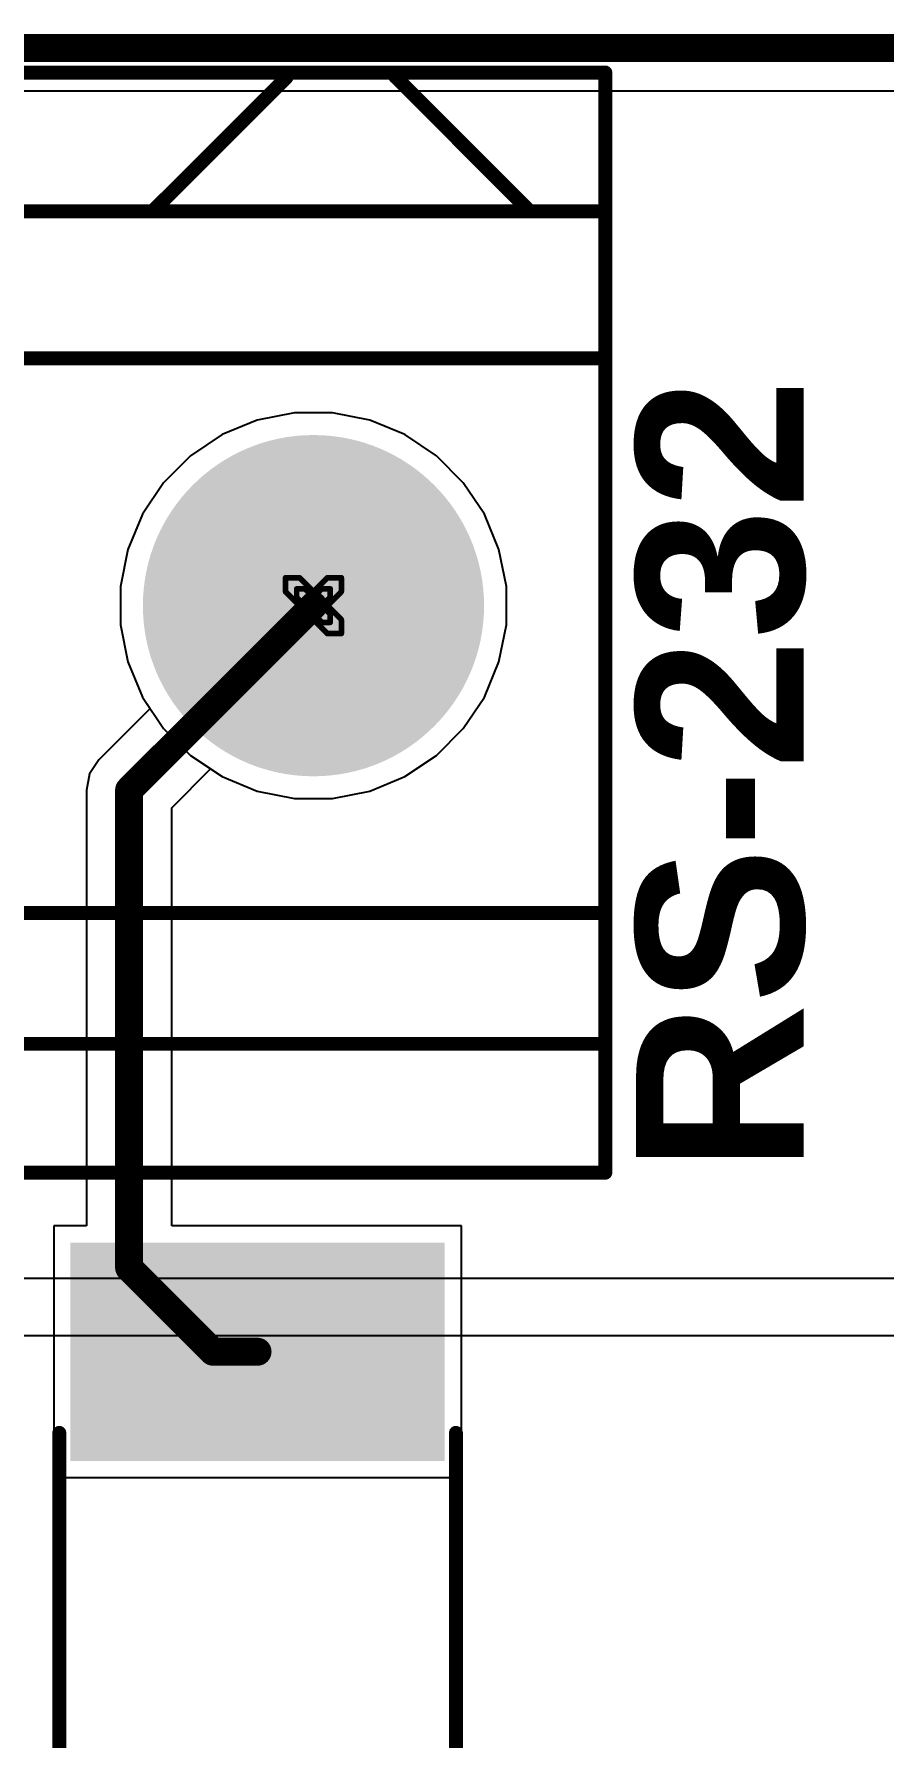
# Model space of a CAD drawing. Header units: inches. Extents: x 0 to 5401, y 0 to 5414.
# Drawn here: x 18.9 to 26.62, y 101.64 to 117.13 of the extents above; entities that cross this region are included whole.
import ezdxf

# ---------------------------------------------------------------- set-up
doc = ezdxf.new("R2010")
doc.units = ezdxf.units.IN
for name, color, linetype in [('Board Outline', 216, 'Continuous'), ('Bottom Layer', 5, 'Continuous'), ('Bottom Solder', 6, 'Continuous'), ('Drill Drawing', 1, 'Continuous'), ('Layer 1', 16, 'Continuous'), ('Layer 2', 76, 'Continuous'), ('Multi-Layer', 9, 'Continuous'), ('Pad Holes', 156, 'Continuous'), ('Top Layer', 1, 'Continuous'), ('Top Overlay', 2, 'Continuous'), ('Top Paste', 8, 'Continuous'), ('Top Solder', 216, 'Continuous')]:
    doc.layers.add(name, color=color, linetype=linetype)
doc.styles.add('Arial_Bold', font='', dxfattribs={"height": 0.2})
doc.styles.get('Arial_Bold').set_extended_font_data('Arial', bold=True)

# ---------------------------------------------------------------- blocks, each defined once
blk = doc.blocks.new('DB128L_5_08_3P_BK_S_186')
at = {"layer": 'Bottom Layer'}
h = blk.add_hatch(color=5, dxfattribs=at)
edge = h.paths.add_edge_path()
edge.add_arc((-5.08, 0), 1.5, 0, 360)
h = blk.add_hatch(color=5, dxfattribs=at)
edge = h.paths.add_edge_path()
edge.add_arc((0, 0), 1.5, 0, 360)
h = blk.add_hatch(color=5, dxfattribs=at)
edge = h.paths.add_edge_path()
edge.add_arc((5.08, 0), 1.5, 0, 360)
at = {"layer": 'Bottom Solder'}
h = blk.add_hatch(color=6, dxfattribs=at)
edge = h.paths.add_edge_path()
edge.add_arc((-5.08, 0), 1.551, 0, 360)
h = blk.add_hatch(color=6, dxfattribs=at)
edge = h.paths.add_edge_path()
edge.add_arc((0, 0), 1.551, 0, 360)
h = blk.add_hatch(color=6, dxfattribs=at)
edge = h.paths.add_edge_path()
edge.add_arc((5.08, 0), 1.551, 0, 360)
at = {"layer": 'Layer 1'}
h = blk.add_hatch(color=16, dxfattribs=at)
edge = h.paths.add_edge_path()
edge.add_arc((-5.08, 0), 1.5, 0, 360)
h = blk.add_hatch(color=16, dxfattribs=at)
edge = h.paths.add_edge_path()
edge.add_arc((0, 0), 1.5, 0, 360)
h = blk.add_hatch(color=16, dxfattribs=at)
edge = h.paths.add_edge_path()
edge.add_arc((5.08, 0), 1.5, 0, 360)
at = {"layer": 'Layer 2'}
h = blk.add_hatch(color=76, dxfattribs=at)
edge = h.paths.add_edge_path()
edge.add_arc((-5.08, 0), 1.5, 0, 360)
h = blk.add_hatch(color=76, dxfattribs=at)
edge = h.paths.add_edge_path()
edge.add_arc((0, 0), 1.5, 0, 360)
h = blk.add_hatch(color=76, dxfattribs=at)
edge = h.paths.add_edge_path()
edge.add_arc((5.08, 0), 1.5, 0, 360)
at = {"layer": 'Multi-Layer'}
h = blk.add_hatch(color=9, dxfattribs=at)
edge = h.paths.add_edge_path()
edge.add_arc((-5.08, 0), 1.5, 0, 360)
h = blk.add_hatch(color=9, dxfattribs=at)
edge = h.paths.add_edge_path()
edge.add_arc((0, 0), 1.5, 0, 360)
h = blk.add_hatch(color=9, dxfattribs=at)
edge = h.paths.add_edge_path()
edge.add_arc((5.08, 0), 1.5, 0, 360)
at = {"layer": 'Pad Holes'}
h = blk.add_hatch(color=7, dxfattribs=at)
edge = h.paths.add_edge_path()
edge.add_arc((-5.08, 0), 0.8, 0, 360)
h = blk.add_hatch(color=7, dxfattribs=at)
edge = h.paths.add_edge_path()
edge.add_arc((0, 0), 0.8, 0, 360)
h = blk.add_hatch(color=7, dxfattribs=at)
edge = h.paths.add_edge_path()
edge.add_arc((5.08, 0), 0.8, 0, 360)
at = {"layer": 'Top Layer'}
h = blk.add_hatch(color=1, dxfattribs=at)
edge = h.paths.add_edge_path()
edge.add_arc((-5.08, 0), 1.5, 0, 360)
h = blk.add_hatch(color=1, dxfattribs=at)
edge = h.paths.add_edge_path()
edge.add_arc((0, 0), 1.5, 0, 360)
h = blk.add_hatch(color=1, dxfattribs=at)
edge = h.paths.add_edge_path()
edge.add_arc((5.08, 0), 1.5, 0, 360)
at = {"layer": 'Top Solder'}
h = blk.add_hatch(color=216, dxfattribs=at)
edge = h.paths.add_edge_path()
edge.add_arc((-5.08, 0), 1.551, 0, 360)
h = blk.add_hatch(color=216, dxfattribs=at)
edge = h.paths.add_edge_path()
edge.add_arc((0, 0), 1.551, 0, 360)
h = blk.add_hatch(color=216, dxfattribs=at)
edge = h.paths.add_edge_path()
edge.add_arc((5.08, 0), 1.551, 0, 360)
at = {"layer": 'Top Overlay'}
for points in [[(-7.733, -4.846, 0.127, 0.127, 0), (-7.733, 5.154, 0.127, 0.127, 0)], [(7.327, 5.154, 0.127, 0.127, 0), (-7.733, 5.154, 0.127, 0.127, 0)], [(0.465, 5.154, 0.127, 0.127, 0), (-0.78, 5.154, 0.127, 0.127, 0)], [(7.327, 5.154, 0.127, 0.127, 0), (7.327, -4.846, 0.127, 0.127, 0)], [(8.22, 4.446, 0.127, 0.127, 0), (7.325, 4.446, 0.127, 0.127, 0)], [(8.22, 4.446, 0.127, 0.127, 0), (8.22, 3.257, 0.127, 0.127, 0)], [(7.327, 3.983, 0.127, 0.127, 0), (-7.733, 3.983, 0.127, 0.127, 0)], [(8.22, 3.257, 0.127, 0.127, 0), (7.325, 3.257, 0.127, 0.127, 0)], [(7.327, 2.794, 0.127, 0.127, 0), (-7.733, 2.794, 0.127, 0.127, 0)], [(-7.699, -2.249, 0.127, 0.127, 0), (-7.733, -2.215, 0.127, 0.127, 0)], [(7.327, -2.249, 0.127, 0.127, 0), (-7.699, -2.249, 0.127, 0.127, 0)], [(8.22, -3.174, 0.127, 0.127, 0), (7.325, -3.174, 0.127, 0.127, 0)], [(8.22, -3.174, 0.127, 0.127, 0), (8.22, -4.318, 0.127, 0.127, 0)], [(7.274, -3.584, 0.127, 0.127, 0), (-7.656, -3.584, 0.127, 0.127, 0)], [(-7.02, -3.584, 0.127, 0.127, 0), (-7.02, -3.612, 0.127, 0.127, 0)], [(-5.826, -4.806, 0.127, 0.127, 0), (-7.02, -3.612, 0.127, 0.127, 0)], [(-3.616, -3.584, 0.127, 0.127, 0), (-4.836, -4.803, 0.127, 0.127, 0)], [(-2.146, -3.584, 0.127, 0.127, 0), (-2.27, -3.584, 0.127, 0.127, 0)], [(-0.924, -4.806, 0.127, 0.127, 0), (-2.146, -3.584, 0.127, 0.127, 0)], [(1.444, -3.584, 0.127, 0.127, 0), (0.321, -4.708, 0.127, 0.127, 0)], [(4.209, -4.806, 0.127, 0.127, 0), (2.988, -3.584, 0.127, 0.127, 0)], [(6.671, -3.612, 0.127, 0.127, 0), (5.477, -4.806, 0.127, 0.127, 0)], [(6.671, -3.584, 0.127, 0.127, 0), (6.671, -3.612, 0.127, 0.127, 0)], [(8.22, -4.318, 0.127, 0.127, 0), (7.325, -4.318, 0.127, 0.127, 0)], [(0.321, -4.708, 0.127, 0.127, 0), (0.321, -4.806, 0.127, 0.127, 0)], [(7.297, -4.846, 0.127, 0.127, 0), (-7.703, -4.846, 0.127, 0.127, 0)], [(-4.836, -4.803, 0.127, 0.127, 0), (-4.836, -4.806, 0.127, 0.127, 0)], [(4.308, -4.806, 0.127, 0.127, 0), (4.209, -4.806, 0.127, 0.127, 0)]]:
    blk.add_lwpolyline(points, format="xyseb", dxfattribs=at)
for points in [[(-7.765, 5.154, 0.0635, 0.0635, 1), (-7.701, 5.154, 0.0635, 0.0635, 1)], [(-7.765, 5.154, 0.0635, 0.0635, 1), (-7.701, 5.154, 0.0635, 0.0635, 1)], [(-0.811, 5.154, 0.0635, 0.0635, 1), (-0.748, 5.154, 0.0635, 0.0635, 1)], [(0.433, 5.154, 0.0635, 0.0635, 1), (0.497, 5.154, 0.0635, 0.0635, 1)], [(7.295, 5.154, 0.0635, 0.0635, 1), (7.359, 5.154, 0.0635, 0.0635, 1)], [(7.295, 5.154, 0.0635, 0.0635, 1), (7.359, 5.154, 0.0635, 0.0635, 1)], [(7.293, 4.446, 0.0635, 0.0635, 1), (7.357, 4.446, 0.0635, 0.0635, 1)], [(8.188, 4.446, 0.0635, 0.0635, 1), (8.252, 4.446, 0.0635, 0.0635, 1)], [(8.188, 4.446, 0.0635, 0.0635, 1), (8.252, 4.446, 0.0635, 0.0635, 1)], [(-7.765, 3.983, 0.0635, 0.0635, 1), (-7.701, 3.983, 0.0635, 0.0635, 1)], [(7.295, 3.983, 0.0635, 0.0635, 1), (7.359, 3.983, 0.0635, 0.0635, 1)], [(7.293, 3.257, 0.0635, 0.0635, 1), (7.357, 3.257, 0.0635, 0.0635, 1)], [(8.188, 3.257, 0.0635, 0.0635, 1), (8.252, 3.257, 0.0635, 0.0635, 1)], [(8.188, 3.257, 0.0635, 0.0635, 1), (8.252, 3.257, 0.0635, 0.0635, 1)], [(-7.765, 2.794, 0.0635, 0.0635, 1), (-7.701, 2.794, 0.0635, 0.0635, 1)], [(7.295, 2.794, 0.0635, 0.0635, 1), (7.359, 2.794, 0.0635, 0.0635, 1)], [(-7.765, -2.215, 0.0635, 0.0635, 1), (-7.701, -2.215, 0.0635, 0.0635, 1)], [(-7.731, -2.249, 0.0635, 0.0635, 1), (-7.668, -2.249, 0.0635, 0.0635, 1)], [(-7.731, -2.249, 0.0635, 0.0635, 1), (-7.668, -2.249, 0.0635, 0.0635, 1)], [(7.295, -2.249, 0.0635, 0.0635, 1), (7.359, -2.249, 0.0635, 0.0635, 1)], [(7.293, -3.174, 0.0635, 0.0635, 1), (7.357, -3.174, 0.0635, 0.0635, 1)], [(8.188, -3.174, 0.0635, 0.0635, 1), (8.252, -3.174, 0.0635, 0.0635, 1)], [(8.188, -3.174, 0.0635, 0.0635, 1), (8.252, -3.174, 0.0635, 0.0635, 1)], [(-7.688, -3.584, 0.0635, 0.0635, 1), (-7.624, -3.584, 0.0635, 0.0635, 1)], [(-7.052, -3.584, 0.0635, 0.0635, 1), (-6.988, -3.584, 0.0635, 0.0635, 1)], [(-7.052, -3.612, 0.0635, 0.0635, 1), (-6.988, -3.612, 0.0635, 0.0635, 1)], [(-7.052, -3.612, 0.0635, 0.0635, 1), (-6.988, -3.612, 0.0635, 0.0635, 1)], [(-3.648, -3.584, 0.0635, 0.0635, 1), (-3.585, -3.584, 0.0635, 0.0635, 1)], [(-2.302, -3.584, 0.0635, 0.0635, 1), (-2.238, -3.584, 0.0635, 0.0635, 1)], [(-2.178, -3.584, 0.0635, 0.0635, 1), (-2.114, -3.584, 0.0635, 0.0635, 1)], [(-2.178, -3.584, 0.0635, 0.0635, 1), (-2.114, -3.584, 0.0635, 0.0635, 1)], [(1.412, -3.584, 0.0635, 0.0635, 1), (1.476, -3.584, 0.0635, 0.0635, 1)], [(2.956, -3.584, 0.0635, 0.0635, 1), (3.019, -3.584, 0.0635, 0.0635, 1)], [(6.639, -3.584, 0.0635, 0.0635, 1), (6.702, -3.584, 0.0635, 0.0635, 1)], [(6.639, -3.612, 0.0635, 0.0635, 1), (6.702, -3.612, 0.0635, 0.0635, 1)], [(6.639, -3.612, 0.0635, 0.0635, 1), (6.702, -3.612, 0.0635, 0.0635, 1)], [(7.242, -3.584, 0.0635, 0.0635, 1), (7.306, -3.584, 0.0635, 0.0635, 1)], [(7.293, -4.318, 0.0635, 0.0635, 1), (7.357, -4.318, 0.0635, 0.0635, 1)], [(8.188, -4.318, 0.0635, 0.0635, 1), (8.252, -4.318, 0.0635, 0.0635, 1)], [(8.188, -4.318, 0.0635, 0.0635, 1), (8.252, -4.318, 0.0635, 0.0635, 1)], [(0.289, -4.708, 0.0635, 0.0635, 1), (0.352, -4.708, 0.0635, 0.0635, 1)], [(0.289, -4.708, 0.0635, 0.0635, 1), (0.352, -4.708, 0.0635, 0.0635, 1)], [(-7.765, -4.846, 0.0635, 0.0635, 1), (-7.701, -4.846, 0.0635, 0.0635, 1)], [(-7.735, -4.846, 0.0635, 0.0635, 1), (-7.671, -4.846, 0.0635, 0.0635, 1)], [(-5.858, -4.806, 0.0635, 0.0635, 1), (-5.794, -4.806, 0.0635, 0.0635, 1)], [(-4.867, -4.803, 0.0635, 0.0635, 1), (-4.804, -4.803, 0.0635, 0.0635, 1)], [(-4.867, -4.803, 0.0635, 0.0635, 1), (-4.804, -4.803, 0.0635, 0.0635, 1)], [(-4.867, -4.806, 0.0635, 0.0635, 1), (-4.804, -4.806, 0.0635, 0.0635, 1)], [(-0.956, -4.806, 0.0635, 0.0635, 1), (-0.892, -4.806, 0.0635, 0.0635, 1)], [(0.289, -4.806, 0.0635, 0.0635, 1), (0.352, -4.806, 0.0635, 0.0635, 1)], [(4.178, -4.806, 0.0635, 0.0635, 1), (4.241, -4.806, 0.0635, 0.0635, 1)], [(4.178, -4.806, 0.0635, 0.0635, 1), (4.241, -4.806, 0.0635, 0.0635, 1)], [(4.277, -4.806, 0.0635, 0.0635, 1), (4.34, -4.806, 0.0635, 0.0635, 1)], [(5.445, -4.806, 0.0635, 0.0635, 1), (5.509, -4.806, 0.0635, 0.0635, 1)], [(7.265, -4.846, 0.0635, 0.0635, 1), (7.329, -4.846, 0.0635, 0.0635, 1)], [(7.295, -4.846, 0.0635, 0.0635, 1), (7.359, -4.846, 0.0635, 0.0635, 1)]]:
    blk.add_lwpolyline(points, format="xyseb", close=True, dxfattribs=at)
blk = doc.blocks.new('F____1812__206')
at = {"layer": 'Top Layer'}
for points in [[(-3.38, 1.6), (-1.6, 1.6), (-1.6, -1.6), (-3.38, -1.6)], [(1.6, 1.6), (3.38, 1.6), (3.38, -1.6), (1.6, -1.6)]]:
    blk.add_hatch(color=1, dxfattribs=at).paths.add_polyline_path(points)
at = {"layer": 'Top Paste'}
for points in [[(-3.38, 1.6), (-1.6, 1.6), (-1.6, -1.6), (-3.38, -1.6)], [(1.6, 1.6), (3.38, 1.6), (3.38, -1.6), (1.6, -1.6)]]:
    blk.add_hatch(color=8, dxfattribs=at).paths.add_polyline_path(points)
at = {"layer": 'Top Solder'}
for points in [[(-3.482, 1.702), (-1.498, 1.702), (-1.498, -1.702), (-3.482, -1.702)], [(1.498, 1.702), (3.482, 1.702), (3.482, -1.702), (1.498, -1.702)]]:
    blk.add_hatch(color=216, dxfattribs=at).paths.add_polyline_path(points)
at = {"layer": 'Top Overlay'}
for points in [[(1.854, 1.803, 0.127, 0.127, 0), (-1.753, 1.803, 0.127, 0.127, 0)], [(1.854, -1.803, 0.127, 0.127, 0), (-1.753, -1.803, 0.127, 0.127, 0)]]:
    blk.add_lwpolyline(points, format="xyseb", dxfattribs=at)
for points in [[(-1.784, 1.803, 0.0635, 0.0635, 1), (-1.721, 1.803, 0.0635, 0.0635, 1)], [(1.822, 1.803, 0.0635, 0.0635, 1), (1.886, 1.803, 0.0635, 0.0635, 1)], [(-1.784, -1.803, 0.0635, 0.0635, 1), (-1.721, -1.803, 0.0635, 0.0635, 1)], [(1.822, -1.803, 0.0635, 0.0635, 1), (1.886, -1.803, 0.0635, 0.0635, 1)]]:
    blk.add_lwpolyline(points, format="xyseb", close=True, dxfattribs=at)

msp = doc.modelspace()

# ---------------------------------------------------------------- linework, layer by layer
at = {"layer": 'Board Outline'}
msp.add_lwpolyline([(0, 117, 0.254, 0.254, 0), (150, 117, 0.254, 0.254, 0)], format="xyseb", dxfattribs=at)
at = {"layer": 'Bottom Layer'}
for p, q in [((4.517, 116.612), (94.856, 116.612)), ((20.926, 113.618), (20.607, 113.486)), ((21.265, 113.685), (20.926, 113.618)), ((21.61, 113.685), (21.265, 113.685)), ((21.949, 113.618), (21.61, 113.685)), ((22.268, 113.486), (21.949, 113.618)), ((20.607, 113.486), (20.32, 113.294)), ((22.556, 113.294), (22.268, 113.486)), ((20.32, 113.294), (20.075, 113.049)), ((22.8, 113.049), (22.556, 113.294)), ((20.075, 113.049), (19.883, 112.762)), ((22.992, 112.762), (22.8, 113.049)), ((19.883, 112.762), (19.751, 112.443)), ((23.124, 112.443), (22.992, 112.762)), ((19.751, 112.443), (19.684, 112.104)), ((23.192, 112.104), (23.124, 112.443)), ((19.684, 112.104), (19.684, 111.758)), ((23.192, 111.758), (23.192, 112.104)), ((19.684, 111.758), (19.751, 111.42)), ((23.124, 111.42), (23.192, 111.758)), ((19.751, 111.42), (19.883, 111.1)), ((22.992, 111.1), (23.124, 111.42)), ((19.883, 111.1), (20.075, 110.813)), ((22.8, 110.813), (22.992, 111.1)), ((20.075, 110.813), (20.32, 110.569)), ((22.556, 110.569), (22.8, 110.813)), ((20.32, 110.569), (20.607, 110.377)), ((22.268, 110.377), (22.556, 110.569)), ((20.607, 110.377), (20.926, 110.245)), ((21.949, 110.245), (22.268, 110.377)), ((20.926, 110.245), (21.265, 110.177)), ((21.265, 110.177), (21.61, 110.177)), ((21.61, 110.177), (21.949, 110.245))]:
    msp.add_line(p, q, dxfattribs=at)
at = {"layer": 'Drill Drawing'}
for points in [[(21.184, 112.058, 0.0508, 0.0508, 0), (21.184, 112.185, 0.0508, 0.0508, 0)], [(21.184, 112.185, 0.0508, 0.0508, 0), (21.311, 112.185, 0.0508, 0.0508, 0)], [(21.311, 112.185, 0.0508, 0.0508, 0), (21.438, 112.058, 0.0508, 0.0508, 0)], [(21.438, 112.058, 0.0508, 0.0508, 0), (21.565, 112.185, 0.0508, 0.0508, 0)], [(21.565, 112.185, 0.0508, 0.0508, 0), (21.692, 112.185, 0.0508, 0.0508, 0)], [(21.692, 112.058, 0.0508, 0.0508, 0), (21.692, 112.185, 0.0508, 0.0508, 0)], [(21.184, 112.058, 0.0508, 0.0508, 0), (21.311, 111.931, 0.0508, 0.0508, 0)], [(21.285, 112.007, 0.0508, 0.0508, 0), (21.285, 112.084, 0.0508, 0.0508, 0)], [(21.285, 112.084, 0.0508, 0.0508, 0), (21.361, 112.084, 0.0508, 0.0508, 0)], [(21.285, 112.007, 0.0508, 0.0508, 0), (21.361, 111.931, 0.0508, 0.0508, 0)], [(21.361, 112.084, 0.0508, 0.0508, 0), (21.438, 112.007, 0.0508, 0.0508, 0)], [(21.438, 112.007, 0.0508, 0.0508, 0), (21.514, 112.084, 0.0508, 0.0508, 0)], [(21.514, 112.084, 0.0508, 0.0508, 0), (21.59, 112.084, 0.0508, 0.0508, 0)], [(21.514, 111.931, 0.0508, 0.0508, 0), (21.59, 112.007, 0.0508, 0.0508, 0)], [(21.565, 111.931, 0.0508, 0.0508, 0), (21.692, 112.058, 0.0508, 0.0508, 0)], [(21.59, 112.007, 0.0508, 0.0508, 0), (21.59, 112.084, 0.0508, 0.0508, 0)], [(21.184, 111.804, 0.0508, 0.0508, 0), (21.311, 111.931, 0.0508, 0.0508, 0)], [(21.184, 111.677, 0.0508, 0.0508, 0), (21.184, 111.804, 0.0508, 0.0508, 0)], [(21.285, 111.855, 0.0508, 0.0508, 0), (21.361, 111.931, 0.0508, 0.0508, 0)], [(21.285, 111.779, 0.0508, 0.0508, 0), (21.285, 111.855, 0.0508, 0.0508, 0)], [(21.311, 111.677, 0.0508, 0.0508, 0), (21.438, 111.804, 0.0508, 0.0508, 0)], [(21.361, 111.779, 0.0508, 0.0508, 0), (21.438, 111.855, 0.0508, 0.0508, 0)], [(21.438, 111.855, 0.0508, 0.0508, 0), (21.514, 111.779, 0.0508, 0.0508, 0)], [(21.438, 111.804, 0.0508, 0.0508, 0), (21.565, 111.677, 0.0508, 0.0508, 0)], [(21.514, 111.931, 0.0508, 0.0508, 0), (21.59, 111.855, 0.0508, 0.0508, 0)], [(21.565, 111.931, 0.0508, 0.0508, 0), (21.692, 111.804, 0.0508, 0.0508, 0)], [(21.59, 111.779, 0.0508, 0.0508, 0), (21.59, 111.855, 0.0508, 0.0508, 0)], [(21.692, 111.677, 0.0508, 0.0508, 0), (21.692, 111.804, 0.0508, 0.0508, 0)], [(21.184, 111.677, 0.0508, 0.0508, 0), (21.311, 111.677, 0.0508, 0.0508, 0)], [(21.285, 111.779, 0.0508, 0.0508, 0), (21.361, 111.779, 0.0508, 0.0508, 0)], [(21.514, 111.779, 0.0508, 0.0508, 0), (21.59, 111.779, 0.0508, 0.0508, 0)], [(21.565, 111.677, 0.0508, 0.0508, 0), (21.692, 111.677, 0.0508, 0.0508, 0)]]:
    msp.add_lwpolyline(points, format="xyseb", dxfattribs=at)
for points in [[(21.171, 112.185, 0.0254, 0.0254, 1), (21.196, 112.185, 0.0254, 0.0254, 1)], [(21.171, 112.185, 0.0254, 0.0254, 1), (21.196, 112.185, 0.0254, 0.0254, 1)], [(21.298, 112.185, 0.0254, 0.0254, 1), (21.323, 112.185, 0.0254, 0.0254, 1)], [(21.298, 112.185, 0.0254, 0.0254, 1), (21.323, 112.185, 0.0254, 0.0254, 1)], [(21.552, 112.185, 0.0254, 0.0254, 1), (21.577, 112.185, 0.0254, 0.0254, 1)], [(21.552, 112.185, 0.0254, 0.0254, 1), (21.577, 112.185, 0.0254, 0.0254, 1)], [(21.679, 112.185, 0.0254, 0.0254, 1), (21.704, 112.185, 0.0254, 0.0254, 1)], [(21.679, 112.185, 0.0254, 0.0254, 1), (21.704, 112.185, 0.0254, 0.0254, 1)], [(21.171, 112.058, 0.0254, 0.0254, 1), (21.196, 112.058, 0.0254, 0.0254, 1)], [(21.171, 112.058, 0.0254, 0.0254, 1), (21.196, 112.058, 0.0254, 0.0254, 1)], [(21.273, 112.084, 0.0254, 0.0254, 1), (21.298, 112.084, 0.0254, 0.0254, 1)], [(21.273, 112.084, 0.0254, 0.0254, 1), (21.298, 112.084, 0.0254, 0.0254, 1)], [(21.273, 112.007, 0.0254, 0.0254, 1), (21.298, 112.007, 0.0254, 0.0254, 1)], [(21.273, 112.007, 0.0254, 0.0254, 1), (21.298, 112.007, 0.0254, 0.0254, 1)], [(21.349, 112.084, 0.0254, 0.0254, 1), (21.374, 112.084, 0.0254, 0.0254, 1)], [(21.349, 112.084, 0.0254, 0.0254, 1), (21.374, 112.084, 0.0254, 0.0254, 1)], [(21.425, 112.058, 0.0254, 0.0254, 1), (21.45, 112.058, 0.0254, 0.0254, 1)], [(21.425, 112.058, 0.0254, 0.0254, 1), (21.45, 112.058, 0.0254, 0.0254, 1)], [(21.425, 112.007, 0.0254, 0.0254, 1), (21.45, 112.007, 0.0254, 0.0254, 1)], [(21.425, 112.007, 0.0254, 0.0254, 1), (21.45, 112.007, 0.0254, 0.0254, 1)], [(21.501, 112.084, 0.0254, 0.0254, 1), (21.527, 112.084, 0.0254, 0.0254, 1)], [(21.501, 112.084, 0.0254, 0.0254, 1), (21.527, 112.084, 0.0254, 0.0254, 1)], [(21.577, 112.084, 0.0254, 0.0254, 1), (21.603, 112.084, 0.0254, 0.0254, 1)], [(21.577, 112.084, 0.0254, 0.0254, 1), (21.603, 112.084, 0.0254, 0.0254, 1)], [(21.577, 112.007, 0.0254, 0.0254, 1), (21.603, 112.007, 0.0254, 0.0254, 1)], [(21.577, 112.007, 0.0254, 0.0254, 1), (21.603, 112.007, 0.0254, 0.0254, 1)], [(21.679, 112.058, 0.0254, 0.0254, 1), (21.704, 112.058, 0.0254, 0.0254, 1)], [(21.679, 112.058, 0.0254, 0.0254, 1), (21.704, 112.058, 0.0254, 0.0254, 1)], [(21.171, 111.804, 0.0254, 0.0254, 1), (21.196, 111.804, 0.0254, 0.0254, 1)], [(21.171, 111.804, 0.0254, 0.0254, 1), (21.196, 111.804, 0.0254, 0.0254, 1)], [(21.273, 111.855, 0.0254, 0.0254, 1), (21.298, 111.855, 0.0254, 0.0254, 1)], [(21.273, 111.855, 0.0254, 0.0254, 1), (21.298, 111.855, 0.0254, 0.0254, 1)], [(21.298, 111.931, 0.0254, 0.0254, 1), (21.323, 111.931, 0.0254, 0.0254, 1)], [(21.298, 111.931, 0.0254, 0.0254, 1), (21.323, 111.931, 0.0254, 0.0254, 1)], [(21.349, 111.931, 0.0254, 0.0254, 1), (21.374, 111.931, 0.0254, 0.0254, 1)], [(21.349, 111.931, 0.0254, 0.0254, 1), (21.374, 111.931, 0.0254, 0.0254, 1)], [(21.425, 111.855, 0.0254, 0.0254, 1), (21.45, 111.855, 0.0254, 0.0254, 1)], [(21.425, 111.855, 0.0254, 0.0254, 1), (21.45, 111.855, 0.0254, 0.0254, 1)], [(21.425, 111.804, 0.0254, 0.0254, 1), (21.45, 111.804, 0.0254, 0.0254, 1)], [(21.425, 111.804, 0.0254, 0.0254, 1), (21.45, 111.804, 0.0254, 0.0254, 1)], [(21.501, 111.931, 0.0254, 0.0254, 1), (21.527, 111.931, 0.0254, 0.0254, 1)], [(21.501, 111.931, 0.0254, 0.0254, 1), (21.527, 111.931, 0.0254, 0.0254, 1)], [(21.552, 111.931, 0.0254, 0.0254, 1), (21.577, 111.931, 0.0254, 0.0254, 1)], [(21.552, 111.931, 0.0254, 0.0254, 1), (21.577, 111.931, 0.0254, 0.0254, 1)], [(21.577, 111.855, 0.0254, 0.0254, 1), (21.603, 111.855, 0.0254, 0.0254, 1)], [(21.577, 111.855, 0.0254, 0.0254, 1), (21.603, 111.855, 0.0254, 0.0254, 1)], [(21.679, 111.804, 0.0254, 0.0254, 1), (21.704, 111.804, 0.0254, 0.0254, 1)], [(21.679, 111.804, 0.0254, 0.0254, 1), (21.704, 111.804, 0.0254, 0.0254, 1)], [(21.171, 111.677, 0.0254, 0.0254, 1), (21.196, 111.677, 0.0254, 0.0254, 1)], [(21.171, 111.677, 0.0254, 0.0254, 1), (21.196, 111.677, 0.0254, 0.0254, 1)], [(21.273, 111.779, 0.0254, 0.0254, 1), (21.298, 111.779, 0.0254, 0.0254, 1)], [(21.273, 111.779, 0.0254, 0.0254, 1), (21.298, 111.779, 0.0254, 0.0254, 1)], [(21.298, 111.677, 0.0254, 0.0254, 1), (21.323, 111.677, 0.0254, 0.0254, 1)], [(21.298, 111.677, 0.0254, 0.0254, 1), (21.323, 111.677, 0.0254, 0.0254, 1)], [(21.349, 111.779, 0.0254, 0.0254, 1), (21.374, 111.779, 0.0254, 0.0254, 1)], [(21.349, 111.779, 0.0254, 0.0254, 1), (21.374, 111.779, 0.0254, 0.0254, 1)], [(21.501, 111.779, 0.0254, 0.0254, 1), (21.527, 111.779, 0.0254, 0.0254, 1)], [(21.501, 111.779, 0.0254, 0.0254, 1), (21.527, 111.779, 0.0254, 0.0254, 1)], [(21.552, 111.677, 0.0254, 0.0254, 1), (21.577, 111.677, 0.0254, 0.0254, 1)], [(21.552, 111.677, 0.0254, 0.0254, 1), (21.577, 111.677, 0.0254, 0.0254, 1)], [(21.577, 111.779, 0.0254, 0.0254, 1), (21.603, 111.779, 0.0254, 0.0254, 1)], [(21.577, 111.779, 0.0254, 0.0254, 1), (21.603, 111.779, 0.0254, 0.0254, 1)], [(21.679, 111.677, 0.0254, 0.0254, 1), (21.704, 111.677, 0.0254, 0.0254, 1)], [(21.679, 111.677, 0.0254, 0.0254, 1), (21.704, 111.677, 0.0254, 0.0254, 1)]]:
    msp.add_lwpolyline(points, format="xyseb", close=True, dxfattribs=at)
at = {"layer": 'Layer 1'}
for p, q in [((4.603, 116.612), (145.397, 116.612)), ((20.926, 113.618), (20.607, 113.486)), ((21.265, 113.685), (20.926, 113.618)), ((21.61, 113.685), (21.265, 113.685)), ((21.949, 113.618), (21.61, 113.685)), ((22.268, 113.486), (21.949, 113.618)), ((20.607, 113.486), (20.32, 113.294)), ((22.556, 113.294), (22.268, 113.486)), ((20.32, 113.294), (20.075, 113.049)), ((22.8, 113.049), (22.556, 113.294)), ((20.075, 113.049), (19.883, 112.762)), ((22.992, 112.762), (22.8, 113.049)), ((19.883, 112.762), (19.751, 112.443)), ((23.124, 112.443), (22.992, 112.762)), ((19.751, 112.443), (19.684, 112.104)), ((23.192, 112.104), (23.124, 112.443)), ((19.684, 112.104), (19.684, 111.758)), ((23.192, 111.758), (23.192, 112.104)), ((19.684, 111.758), (19.751, 111.42)), ((23.124, 111.42), (23.192, 111.758)), ((19.751, 111.42), (19.883, 111.1)), ((22.992, 111.1), (23.124, 111.42)), ((19.883, 111.1), (20.075, 110.813)), ((22.8, 110.813), (22.992, 111.1)), ((20.075, 110.813), (20.32, 110.569)), ((22.556, 110.569), (22.8, 110.813)), ((20.32, 110.569), (20.607, 110.377)), ((22.268, 110.377), (22.556, 110.569)), ((20.607, 110.377), (20.926, 110.245)), ((21.949, 110.245), (22.268, 110.377)), ((20.926, 110.245), (21.265, 110.177)), ((21.265, 110.177), (21.61, 110.177)), ((21.61, 110.177), (21.949, 110.245)), ((92.939, 105.816), (8.239, 105.816)), ((9.428, 105.298), (92.421, 105.298))]:
    msp.add_line(p, q, dxfattribs=at)
at = {"layer": 'Layer 2'}
for p, q in [((4.603, 116.612), (94.856, 116.612)), ((20.926, 113.618), (20.607, 113.486)), ((21.265, 113.685), (20.926, 113.618)), ((21.61, 113.685), (21.265, 113.685)), ((21.949, 113.618), (21.61, 113.685)), ((22.268, 113.486), (21.949, 113.618)), ((20.607, 113.486), (20.32, 113.294)), ((22.556, 113.294), (22.268, 113.486)), ((20.32, 113.294), (20.075, 113.049)), ((22.8, 113.049), (22.556, 113.294)), ((20.075, 113.049), (19.883, 112.762)), ((22.992, 112.762), (22.8, 113.049)), ((19.883, 112.762), (19.751, 112.443)), ((23.124, 112.443), (22.992, 112.762)), ((19.751, 112.443), (19.684, 112.104)), ((23.192, 112.104), (23.124, 112.443)), ((19.684, 112.104), (19.684, 111.758)), ((23.192, 111.758), (23.192, 112.104)), ((19.684, 111.758), (19.751, 111.42)), ((23.124, 111.42), (23.192, 111.758)), ((19.751, 111.42), (19.883, 111.1)), ((22.992, 111.1), (23.124, 111.42)), ((19.883, 111.1), (20.075, 110.813)), ((22.8, 110.813), (22.992, 111.1)), ((20.075, 110.813), (20.32, 110.569)), ((22.556, 110.569), (22.8, 110.813)), ((20.32, 110.569), (20.607, 110.377)), ((22.268, 110.377), (22.556, 110.569)), ((20.607, 110.377), (20.926, 110.245)), ((21.949, 110.245), (22.268, 110.377)), ((20.926, 110.245), (21.265, 110.177)), ((21.265, 110.177), (21.61, 110.177)), ((21.61, 110.177), (21.949, 110.245))]:
    msp.add_line(p, q, dxfattribs=at)
at = {"layer": 'Top Layer'}
for p, q in [((5.795, 116.612), (94.847, 116.612)), ((20.926, 113.618), (20.607, 113.486)), ((21.265, 113.685), (20.926, 113.618)), ((21.61, 113.685), (21.265, 113.685)), ((21.949, 113.618), (21.61, 113.685)), ((22.268, 113.486), (21.949, 113.618)), ((20.607, 113.486), (20.32, 113.294)), ((22.556, 113.294), (22.268, 113.486)), ((20.32, 113.294), (20.075, 113.049)), ((22.8, 113.049), (22.556, 113.294)), ((20.075, 113.049), (19.883, 112.762)), ((22.992, 112.762), (22.8, 113.049)), ((19.883, 112.762), (19.751, 112.443)), ((23.124, 112.443), (22.992, 112.762)), ((19.751, 112.443), (19.684, 112.104)), ((23.192, 112.104), (23.124, 112.443)), ((19.684, 112.104), (19.684, 111.758)), ((23.192, 111.758), (23.192, 112.104)), ((19.684, 111.758), (19.751, 111.42)), ((23.124, 111.42), (23.192, 111.758)), ((19.751, 111.42), (19.883, 111.1)), ((22.992, 111.1), (23.124, 111.42)), ((19.883, 111.1), (19.953, 110.996)), ((22.8, 110.813), (22.992, 111.1)), ((19.953, 110.996), (19.487, 110.529)), ((22.556, 110.569), (22.8, 110.813)), ((19.487, 110.529), (19.402, 110.403)), ((20.15, 110.094), (20.502, 110.447)), ((20.502, 110.447), (20.607, 110.377)), ((22.268, 110.377), (22.556, 110.569)), ((19.402, 110.403), (19.373, 110.255)), ((20.607, 110.377), (20.926, 110.245)), ((21.949, 110.245), (22.268, 110.377)), ((19.373, 110.255), (19.373, 106.293)), ((20.926, 110.245), (21.265, 110.177)), ((21.265, 110.177), (21.61, 110.177)), ((21.61, 110.177), (21.949, 110.245)), ((20.15, 106.293), (20.15, 110.094)), ((19.373, 106.293), (19.076, 106.293)), ((19.076, 106.293), (19.076, 104.005)), ((22.784, 106.293), (20.15, 106.293)), ((22.784, 104.005), (22.784, 106.293)), ((19.076, 104.005), (22.784, 104.005))]:
    msp.add_line(p, q, dxfattribs=at)
for points in [[(19.761, 110.255, 0.254, 0.254, 0), (21.438, 111.931, 0.254, 0.254, 0)], [(19.761, 105.912, 0.254, 0.254, 0), (19.761, 110.255, 0.254, 0.254, 0)], [(19.761, 105.912, 0.254, 0.254, 0), (20.524, 105.149, 0.254, 0.254, 0)], [(20.524, 105.149, 0.254, 0.254, 0), (20.93, 105.149, 0.254, 0.254, 0)]]:
    msp.add_lwpolyline(points, format="xyseb", dxfattribs=at)
for points in [[(21.374, 111.931, 0.127, 0.127, 1), (21.501, 111.931, 0.127, 0.127, 1)], [(19.698, 110.255, 0.127, 0.127, 1), (19.825, 110.255, 0.127, 0.127, 1)], [(19.698, 110.255, 0.127, 0.127, 1), (19.825, 110.255, 0.127, 0.127, 1)], [(19.698, 105.912, 0.127, 0.127, 1), (19.825, 105.912, 0.127, 0.127, 1)], [(19.698, 105.912, 0.127, 0.127, 1), (19.825, 105.912, 0.127, 0.127, 1)], [(20.461, 105.149, 0.127, 0.127, 1), (20.588, 105.149, 0.127, 0.127, 1)], [(20.461, 105.149, 0.127, 0.127, 1), (20.588, 105.149, 0.127, 0.127, 1)], [(20.866, 105.149, 0.127, 0.127, 1), (20.993, 105.149, 0.127, 0.127, 1)]]:
    msp.add_lwpolyline(points, format="xyseb", close=True, dxfattribs=at)

# ---------------------------------------------------------------- block references
for name, p, rotation in [('DB128L_5_08_3P_BK_S_186', (16.358, 111.931), 180), ('F____1812__206', (20.93, 102.659), 270)]:
    msp.add_blockref(name, p, dxfattribs=dict(rotation=rotation))

# ---------------------------------------------------------------- texts
at = {"layer": 'Top Overlay', "style": 'Arial_Bold'}
msp.add_text('RS-232', height=1.524, rotation=90, dxfattribs=at).set_placement((25.895, 106.777))

doc.saveas('drawing.dxf')
